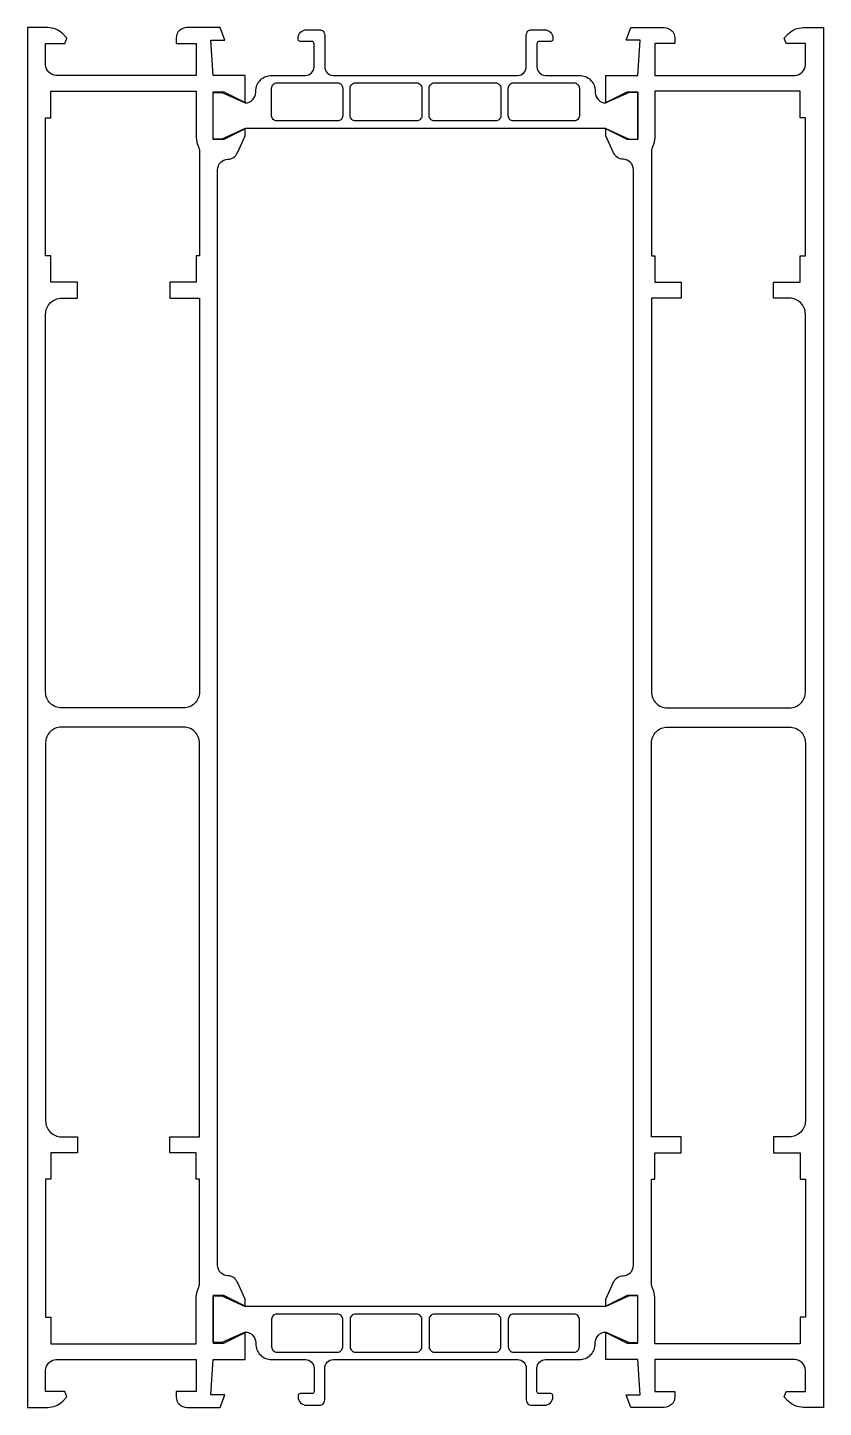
# Model space of a CAD drawing. Header units: millimetres. Extents: x 0 to 75, y 0 to 130.
import ezdxf

# ---------------------------------------------------------------- set-up
doc = ezdxf.new("R2010")
doc.units = ezdxf.units.MM

msp = doc.modelspace()

# ---------------------------------------------------------------- linework, layer by layer
for points in [[(18.88, 12.4, -0.407764), (17.9, 13.4), (17.9, 116.6, -0.407764), (18.88, 117.6, 0.288123), (19.77, 118.19), (20.5, 119.8), (20.5, 120.5), (18.3, 119.5), (17.5, 119.5), (17.5, 123.9), (18.3, 123.9), (20.5, 122.9), (20.5, 125.5), (17.5, 125.5), (17.28, 128.8), (18.59, 128.8), (18.15, 130), (15, 130, 0.414214), (14, 129), (14, 128.5), (15.9, 128.5), (15.9, 125.5), (2.7, 125.5, -0.414214), (1.7, 126.5), (1.7, 128.5), (3.5, 128.5), (3.71, 129.01), (3.31, 129.41, 0.198912), (1.9, 130), (0, 130), (0, 0), (1.9, 0, 0.198912), (3.31, 0.59), (3.71, 0.99), (3.5, 1.5), (1.7, 1.5), (1.7, 3.5, -0.414214), (2.7, 4.5), (15.9, 4.5), (15.9, 1.5), (14, 1.5), (14, 1, 0.414214), (15, 0), (18.15, 0), (18.59, 1.2), (17.28, 1.2), (17.5, 4.5), (20.5, 4.5), (20.5, 7.1), (18.3, 6.1), (17.5, 6.1), (17.5, 10.5), (18.3, 10.5), (20.5, 9.5), (20.5, 10.2), (19.77, 11.81, 0.288123), (18.88, 12.4)], [(56.12, 12.4, 0.407764), (57.1, 13.4), (57.1, 116.6, 0.407764), (56.12, 117.6, -0.288123), (55.23, 118.19), (54.5, 119.8), (54.5, 120.5), (56.7, 119.5), (57.5, 119.5), (57.5, 123.9), (56.7, 123.9), (54.5, 122.9), (54.5, 125.5), (57.5, 125.5), (57.72, 128.8), (56.41, 128.8), (56.85, 130), (60, 130, -0.414214), (61, 129), (61, 128.5), (59.1, 128.5), (59.1, 125.5), (72.3, 125.5, 0.414214), (73.3, 126.5), (73.3, 128.5), (71.5, 128.5), (71.29, 129.01), (71.69, 129.41, -0.198912), (73.1, 130), (75, 130), (75, 0), (73.1, 0, -0.198912), (71.69, 0.59), (71.29, 0.99), (71.5, 1.5), (73.3, 1.5), (73.3, 3.5, 0.414214), (72.3, 4.5), (59.1, 4.5), (59.1, 1.5), (61, 1.5), (61, 1, -0.414214), (60, 0), (56.85, 0), (56.41, 1.2), (57.72, 1.2), (57.5, 4.5), (54.5, 4.5), (54.5, 7.1), (56.7, 6.1), (57.5, 6.1), (57.5, 10.5), (56.7, 10.5), (54.5, 9.5), (54.5, 10.2), (55.23, 11.81, -0.288123), (56.12, 12.4)], [(54.5, 122.9), (54.5, 122.95), (56.5, 123.95), (57.5, 123.95), (57.5, 119.45), (56.5, 119.45), (54.5, 120.45), (54.5, 120.5), (20.5, 120.5), (20.5, 120.45), (18.5, 119.45), (17.5, 119.45), (17.5, 123.95), (18.5, 123.95), (20.5, 122.95), (20.5, 122.9, 0.414214), (21.5, 123.9), (21.5, 124, -0.414214), (23, 125.5), (26.2, 125.5, 0.414214), (27, 126.3), (27, 128.5, 0.414214), (26.8, 128.7), (25.7, 128.7, -0.414214), (25.5, 128.9), (25.5, 129, -0.414214), (26.3, 129.8), (27.5, 129.8, -0.414214), (28, 129.3), (28, 126.3, 0.414214), (28.8, 125.5), (46.2, 125.5, 0.414214), (47, 126.3), (47, 129.3, -0.414214), (47.5, 129.8), (48.7, 129.8, -0.414214), (49.5, 129), (49.5, 128.9, -0.414214), (49.3, 128.7), (48.2, 128.7, 0.414214), (48, 128.5), (48, 126.3, 0.414214), (48.8, 125.5), (52, 125.5, -0.414214), (53.5, 124), (53.5, 123.9, 0.414214), (54.5, 122.9)], [(23, 121.7), (23, 124.3, -0.414214), (23.5, 124.8), (29.2, 124.8, -0.414214), (29.7, 124.3), (29.7, 121.7, -0.414214), (29.2, 121.2), (23.5, 121.2, -0.414214), (23, 121.7)], [(30.4, 121.7), (30.4, 124.3, -0.414214), (30.9, 124.8), (36.65, 124.8, -0.414214), (37.15, 124.3), (37.15, 121.7, -0.414214), (36.65, 121.2), (30.9, 121.2, -0.414214), (30.4, 121.7)], [(44.6, 121.7, -0.414214), (44.1, 121.2), (38.35, 121.2, -0.414214), (37.85, 121.7), (37.85, 124.3, -0.414214), (38.35, 124.8), (44.1, 124.8, -0.414214), (44.6, 124.3), (44.6, 121.7)], [(45.3, 121.7), (45.3, 124.3, -0.414214), (45.8, 124.8), (51.5, 124.8, -0.414214), (52, 124.3), (52, 121.7, -0.414214), (51.5, 121.2), (45.8, 121.2, -0.414214), (45.3, 121.7)], [(14.7, 65.9), (3.2, 65.9, -0.414214), (1.7, 67.4), (1.7, 103, -0.414214), (3.2, 104.5), (4.7, 104.5), (4.7, 106), (2.2, 106), (2.2, 108.5), (1.7, 108.5), (1.7, 121.5), (2.2, 121.5), (2.2, 124), (15.9, 124), (15.9, 119.65, 0.112281), (16.1, 118.76, -0.112281), (16.2, 118.33), (16.2, 108.5), (15.9, 108.5), (15.9, 106), (13.4, 106), (13.4, 104.5), (16.2, 104.5), (16.2, 67.4, -0.414214), (14.7, 65.9)], [(60.3, 65.9), (71.8, 65.9, 0.414214), (73.3, 67.4), (73.3, 103, 0.414214), (71.8, 104.5), (70.3, 104.5), (70.3, 106), (72.8, 106), (72.8, 108.5), (73.3, 108.5), (73.3, 121.5), (72.8, 121.5), (72.8, 124), (59.1, 124), (59.1, 119.65, -0.112281), (58.9, 118.76, 0.112281), (58.8, 118.33), (58.8, 108.5), (59.1, 108.5), (59.1, 106), (61.6, 106), (61.6, 104.5), (58.8, 104.5), (58.8, 67.4, 0.414214), (60.3, 65.9)], [(1.7, 27, 0.414214), (3.2, 25.5), (4.7, 25.5), (4.7, 24), (2.2, 24), (2.2, 21.5), (1.7, 21.5), (1.7, 8.5), (2.2, 8.5), (2.2, 6), (15.9, 6), (15.9, 10.35, -0.112281), (16.1, 11.24, 0.112281), (16.2, 11.67), (16.2, 21.5), (15.9, 21.5), (15.9, 24), (13.4, 24), (13.4, 25.5), (16.2, 25.5), (16.2, 62.6, 0.414214), (14.7, 64.1), (3.2, 64.1, 0.414214), (1.7, 62.6), (1.7, 27)], [(73.3, 27, -0.414214), (71.8, 25.5), (70.3, 25.5), (70.3, 24), (72.8, 24), (72.8, 21.5), (73.3, 21.5), (73.3, 8.5), (72.8, 8.5), (72.8, 6), (59.1, 6), (59.1, 10.35, 0.112281), (58.9, 11.24, -0.112281), (58.8, 11.67), (58.8, 21.5), (59.1, 21.5), (59.1, 24), (61.6, 24), (61.6, 25.5), (58.8, 25.5), (58.8, 62.6, -0.414214), (60.3, 64.1), (71.8, 64.1, -0.414214), (73.3, 62.6), (73.3, 27)], [(54.5, 7.1), (54.5, 7.05), (56.5, 6.05), (57.5, 6.05), (57.5, 10.55), (56.5, 10.55), (54.5, 9.55), (54.5, 9.5), (20.5, 9.5), (20.5, 9.55), (18.5, 10.55), (17.5, 10.55), (17.5, 6.05), (18.5, 6.05), (20.5, 7.05), (20.5, 7.1, -0.414214), (21.5, 6.1), (21.5, 6, 0.414214), (23, 4.5), (26.2, 4.5, -0.414214), (27, 3.7), (27, 1.5, -0.414214), (26.8, 1.3), (25.7, 1.3, 0.414214), (25.5, 1.1), (25.5, 1, 0.414214), (26.3, 0.2), (27.5, 0.2, 0.414214), (28, 0.7), (28, 3.7, -0.414214), (28.8, 4.5), (46.2, 4.5, -0.414214), (47, 3.7), (47, 0.7, 0.414214), (47.5, 0.2), (48.7, 0.2, 0.414214), (49.5, 1), (49.5, 1.1, 0.414214), (49.3, 1.3), (48.2, 1.3, -0.414214), (48, 1.5), (48, 3.7, -0.414214), (48.8, 4.5), (52, 4.5, 0.414214), (53.5, 6), (53.5, 6.1, -0.414214), (54.5, 7.1)], [(23, 8.3), (23, 5.7, 0.414214), (23.5, 5.2), (29.2, 5.2, 0.414214), (29.7, 5.7), (29.7, 8.3, 0.414214), (29.2, 8.8), (23.5, 8.8, 0.414214), (23, 8.3)], [(30.4, 8.3), (30.4, 5.7, 0.414214), (30.9, 5.2), (36.65, 5.2, 0.414214), (37.15, 5.7), (37.15, 8.3, 0.414214), (36.65, 8.8), (30.9, 8.8, 0.414214), (30.4, 8.3)], [(44.6, 8.3, 0.414214), (44.1, 8.8), (38.35, 8.8, 0.414214), (37.85, 8.3), (37.85, 5.7, 0.414214), (38.35, 5.2), (44.1, 5.2, 0.414214), (44.6, 5.7), (44.6, 8.3)], [(45.3, 8.3), (45.3, 5.7, 0.414214), (45.8, 5.2), (51.5, 5.2, 0.414214), (52, 5.7), (52, 8.3, 0.414214), (51.5, 8.8), (45.8, 8.8, 0.414214), (45.3, 8.3)]]:
    msp.add_lwpolyline(points, format="xyb", close=True)

doc.saveas('drawing.dxf')
